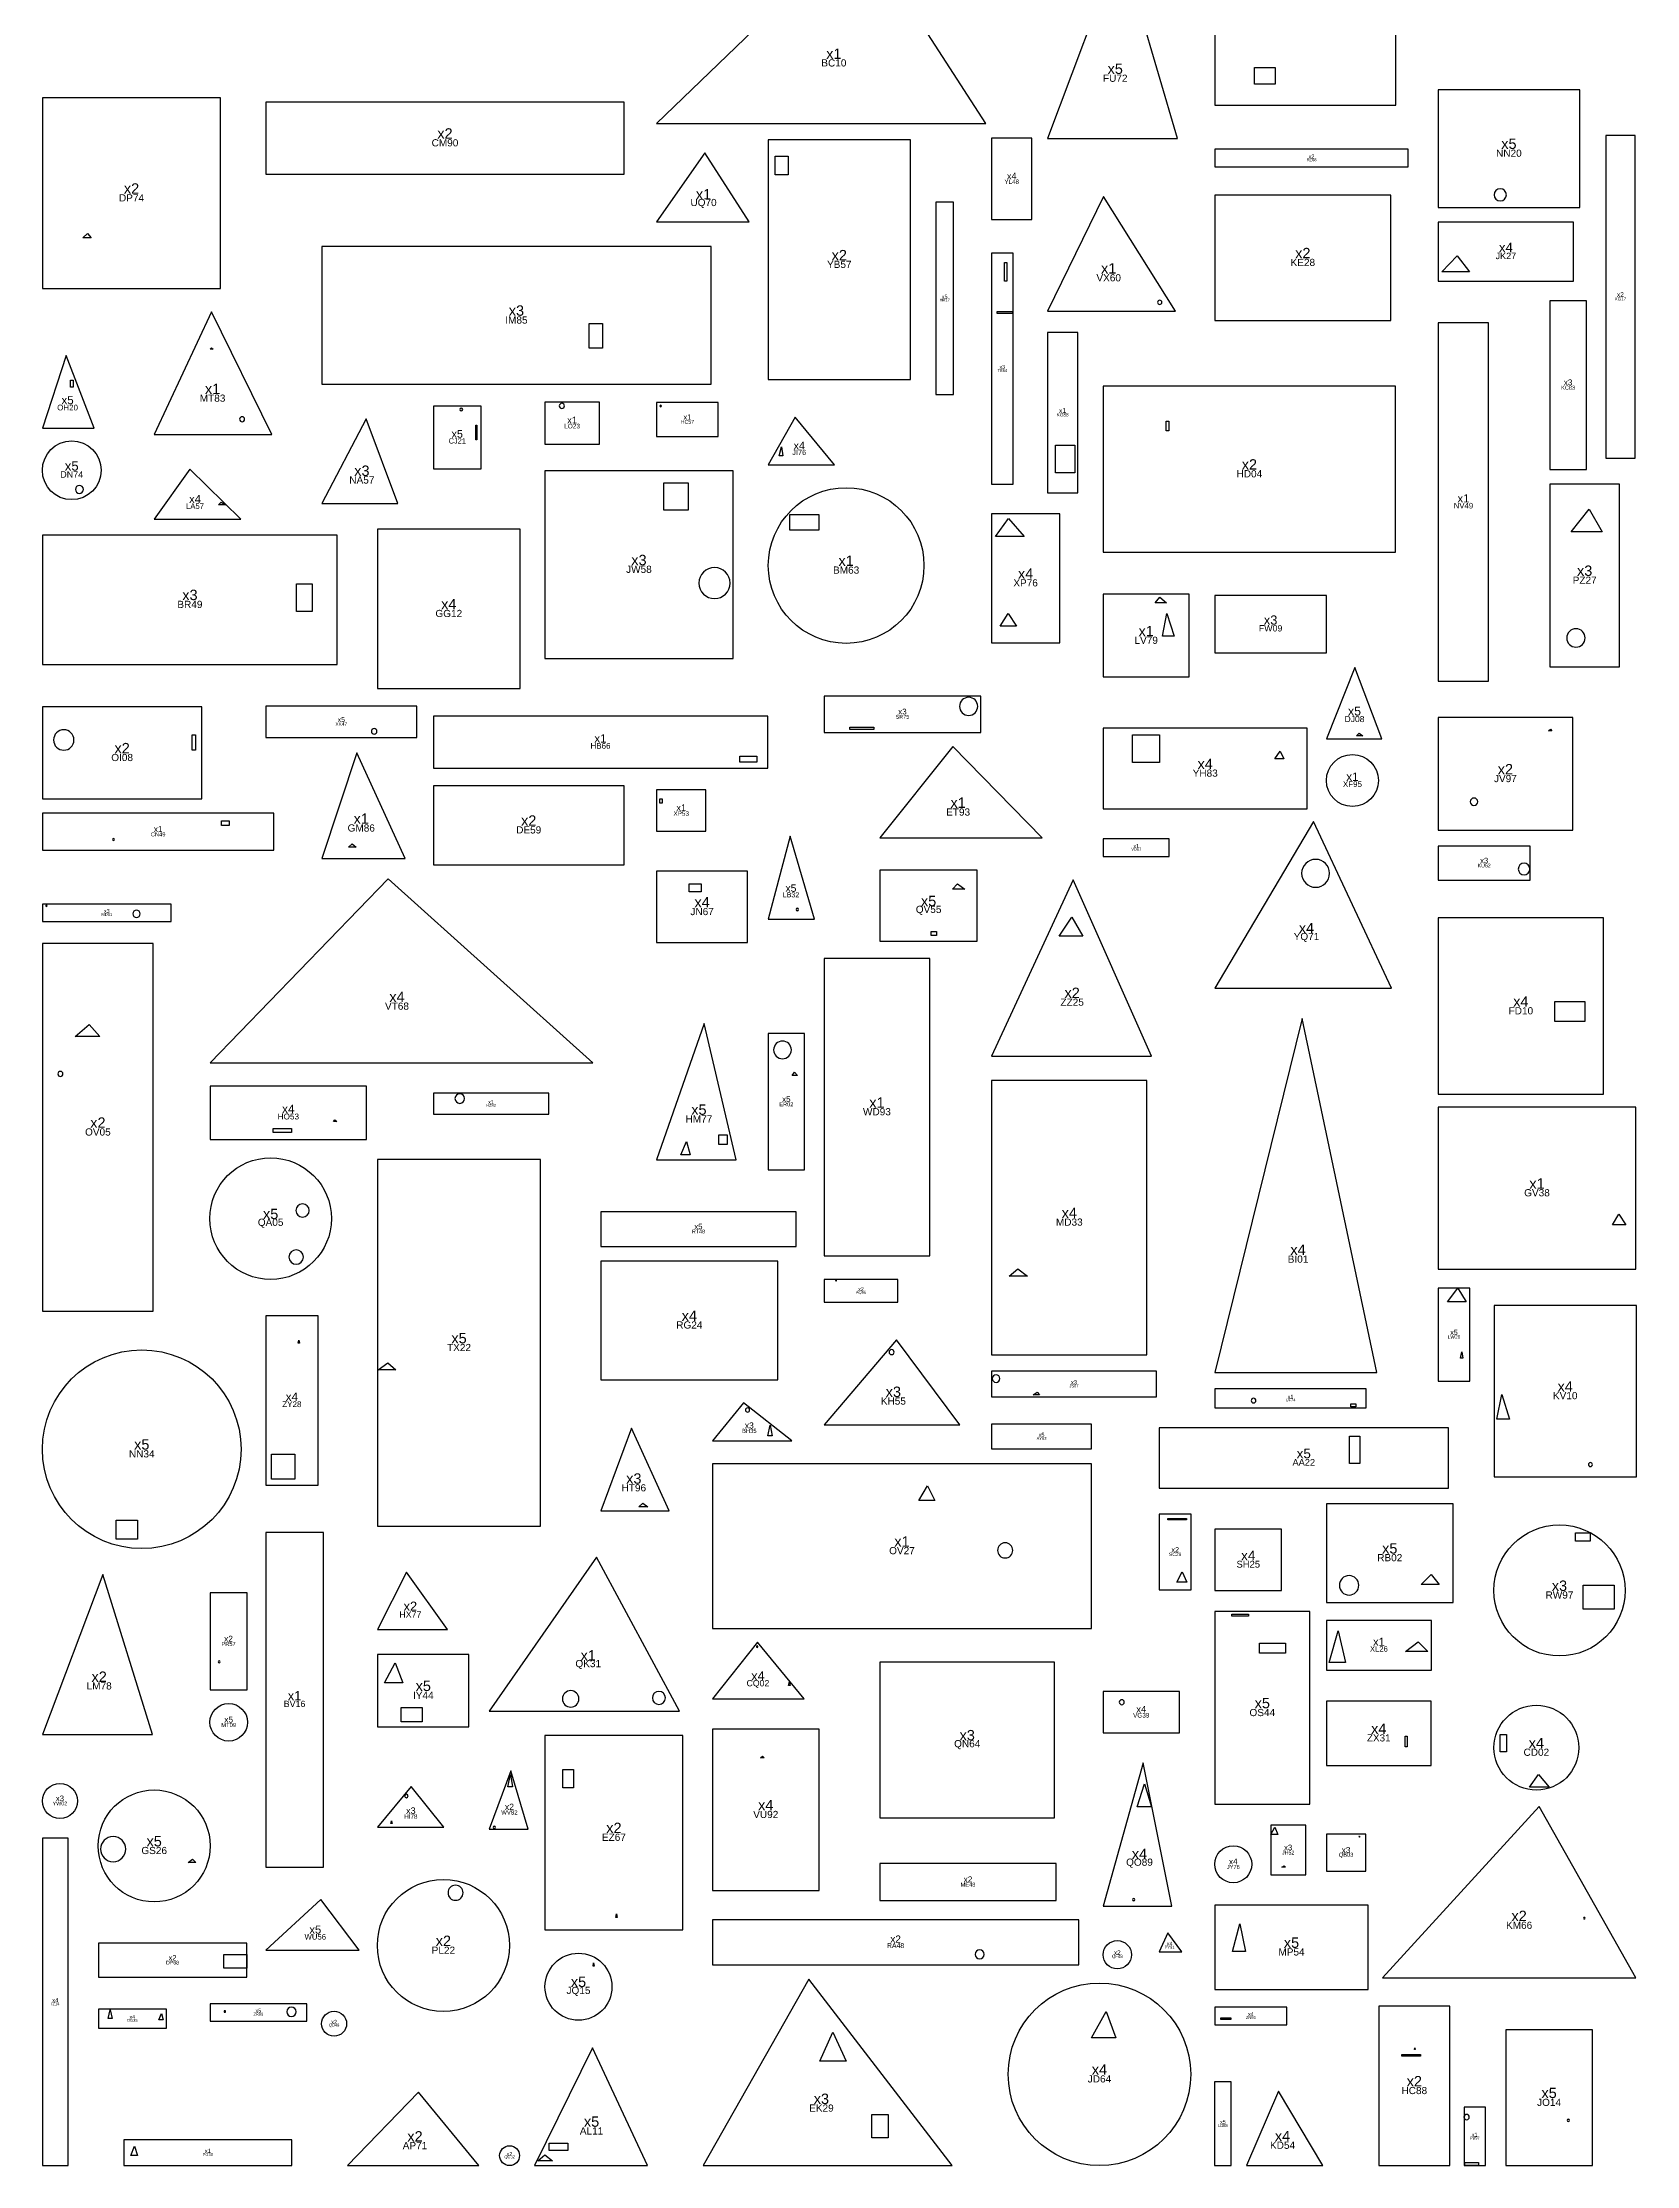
# Model space of a CAD drawing. Extents: x 32104 to 42100, y 0 to 30820.
# Drawn here: x 32104 to 42097, y 0 to 13311 of the extents above; entities that cross this region are included whole.
import ezdxf

# ---------------------------------------------------------------- set-up
doc = ezdxf.new("R2010")
doc.units = 0
doc.layers.add('DEFAULT', color=7, linetype='CONTINUOUS')
doc.styles.add('DEFAULT', font='arial.ttf')

msp = doc.modelspace()

# ---------------------------------------------------------------- linework, layer by layer
at = {"layer": 'DEFAULT'}
for points in [[(39454, 14800), (39454, 12918), (40588, 12918), (40588, 14800)], [(37225, 14030), (35954, 12803), (38018, 12803)], [(38862, 13928), (38404, 12710), (39220, 12710)], [(39831, 13049), (39702, 13049), (39702, 13155), (39831, 13155)], [(32104, 12964), (32104, 11769), (33220, 11769), (33220, 12964)], [(33504, 12938), (33504, 12485), (35750, 12485), (35750, 12938)], [(40854, 13015), (40854, 12277), (41741, 12277), (41741, 13015)], [(36654, 12700), (36654, 11199), (37545, 11199), (37545, 12700)], [(38054, 12711), (38054, 12201), (38306, 12201), (38306, 12711)], [(41904, 12728), (41904, 10706), (42089, 10706), (42089, 12728)], [(36256, 12620), (35954, 12186), (36535, 12186)], [(36779, 12481), (36697, 12481), (36697, 12599), (36779, 12599)], [(39454, 12642), (39454, 12531), (40666, 12531), (40666, 12642)], [(37704, 12310), (37704, 11105), (37816, 11105), (37816, 12310)], [(38756, 12345), (38404, 11626), (39206, 11626)], [(39454, 12354), (39454, 11569), (40556, 11569), (40556, 12354)], [(32386, 12114), (32409, 12086), (32356, 12086)], [(40854, 12185), (40854, 11815), (41702, 11815), (41702, 12185)], [(33854, 12032), (33854, 11169), (36296, 11169), (36296, 12032)], [(38054, 11991), (38054, 10542), (38189, 10542), (38189, 11991)], [(38149, 11815), (38134, 11815), (38134, 11932), (38149, 11932)], [(40972, 11973), (41049, 11873), (40877, 11873)], [(33164, 11623), (32804, 10854), (33541, 10854)], [(38184, 11612), (38089, 11612), (38089, 11625), (38184, 11625)], [(41554, 11692), (41554, 10635), (41783, 10635), (41783, 11692)], [(35615, 11395), (35530, 11395), (35530, 11550), (35615, 11550)], [(38404, 11493), (38404, 10488), (38594, 10488), (38594, 11493)], [(40854, 11554), (40854, 9306), (41170, 9306), (41170, 11554)], [(32252, 11348), (32104, 10894), (32428, 10894)], [(33163, 11397), (33174, 11389), (33154, 11389)], [(32297, 11151), (32280, 11151), (32280, 11194), (32297, 11194)], [(35254, 11056), (35254, 10793), (35595, 10793), (35595, 11056)], [(35954, 11055), (35954, 10841), (36340, 10841), (36340, 11055)], [(38754, 11157), (38754, 10115), (40587, 10115), (40587, 11157)], [(34133, 10952), (33854, 10420), (34332, 10420)], [(34554, 11032), (34554, 10638), (34854, 10638), (34854, 11032)], [(36822, 10963), (36654, 10663), (37069, 10663)], [(39166, 10877), (39149, 10877), (39149, 10937), (39166, 10937)], [(34826, 10819), (34820, 10819), (34820, 10912), (34826, 10912)], [(38575, 10614), (38455, 10614), (38455, 10786), (38575, 10786)], [(36737, 10777), (36746, 10720), (36723, 10720)], [(33028, 10636), (32804, 10322), (33347, 10322)], [(35254, 10626), (35254, 9449), (36433, 9449), (36433, 10626)], [(36151, 10380), (36000, 10380), (36000, 10551), (36151, 10551)], [(41554, 10542), (41554, 9397), (41990, 9397), (41990, 10542)], [(33224, 10430), (33250, 10413), (33207, 10413)], [(41800, 10386), (41881, 10243), (41688, 10243)], [(34204, 10260), (34204, 9261), (35099, 9261), (35099, 10260)], [(36970, 10253), (36789, 10253), (36789, 10352), (36970, 10352)], [(38054, 10357), (38054, 9547), (38481, 9547), (38481, 10357)], [(38160, 10326), (38257, 10214), (38078, 10214)], [(32104, 10223), (32104, 9412), (33952, 9412), (33952, 10223)], [(33795, 9744), (33697, 9744), (33697, 9918), (33795, 9918)], [(38754, 9852), (38754, 9333), (39293, 9333), (39293, 9852)], [(38157, 9732), (38211, 9651), (38107, 9651)], [(39108, 9834), (39151, 9799), (39080, 9799)], [(39153, 9731), (39198, 9588), (39125, 9588)], [(39454, 9845), (39454, 9484), (40153, 9484), (40153, 9845)], [(40332, 9392), (40154, 8945), (40501, 8945)], [(37004, 9212), (37004, 8986), (37987, 8986), (37987, 9212)], [(32104, 9146), (32104, 8570), (33103, 8570), (33103, 9146)], [(33504, 9150), (33504, 8954), (34451, 8954), (34451, 9150)], [(34554, 9088), (34554, 8761), (36651, 8761), (36651, 9088)], [(40854, 9079), (40854, 8373), (41697, 8373), (41697, 9079)], [(33062, 8875), (33043, 8875), (33043, 8970), (33062, 8970)], [(37316, 9003), (37165, 9003), (37165, 9018), (37316, 9018)], [(38754, 9012), (38754, 8506), (40033, 8506), (40033, 9012)], [(39107, 8797), (38938, 8797), (38938, 8970), (39107, 8970)], [(40359, 8981), (40382, 8964), (40341, 8964)], [(41558, 9005), (41567, 8996), (41545, 8996)], [(34075, 8858), (33854, 8194), (34377, 8194)], [(36583, 8799), (36476, 8799), (36476, 8836), (36583, 8836)], [(37810, 8897), (37354, 8324), (38370, 8324)], [(39862, 8868), (39885, 8820), (39829, 8820)], [(34554, 8651), (34554, 8156), (35751, 8156), (35751, 8651)], [(35954, 8625), (35954, 8366), (36262, 8366), (36262, 8625)], [(35988, 8542), (35975, 8542), (35975, 8570), (35988, 8570)], [(32104, 8479), (32104, 8247), (33555, 8247), (33555, 8479)], [(33273, 8401), (33227, 8401), (33227, 8431), (33273, 8431)], [(40071, 8426), (39454, 7381), (40560, 7381)], [(34045, 8286), (34071, 8266), (34022, 8266)], [(36791, 8336), (36654, 7814), (36943, 7814)], [(38754, 8319), (38754, 8208), (39168, 8208), (39168, 8319)], [(40854, 8273), (40854, 8059), (41431, 8059), (41431, 8273)], [(37354, 8121), (37354, 7677), (37964, 7677), (37964, 8121)], [(34270, 8068), (33154, 6913), (35554, 6913)], [(35954, 8115), (35954, 7668), (36524, 7668), (36524, 8115)], [(36233, 7987), (36158, 7987), (36158, 8037), (36233, 8037)], [(37840, 8037), (37886, 8002), (37808, 8002)], [(38566, 8061), (38054, 6955), (39056, 6955)], [(32104, 7909), (32104, 7801), (32910, 7801), (32910, 7909)], [(37709, 7713), (37676, 7713), (37676, 7737), (37709, 7737)], [(38557, 7827), (38626, 7707), (38477, 7707)], [(40854, 7822), (40854, 6717), (41890, 6717), (41890, 7822)], [(32104, 7663), (32104, 5356), (32798, 5356), (32798, 7663)], [(37004, 7568), (37004, 5704), (37667, 5704), (37667, 7568)], [(40000, 7192), (39454, 4973), (40470, 4973)], [(41774, 7173), (41584, 7173), (41584, 7298), (41774, 7298)], [(32396, 7154), (32463, 7078), (32308, 7078)], [(36252, 7161), (35954, 6306), (36452, 6306)], [(36654, 7098), (36654, 6242), (36880, 6242), (36880, 7098)], [(36818, 6855), (36838, 6835), (36804, 6835)], [(38054, 6804), (38054, 5084), (39027, 5084), (39027, 6804)], [(33154, 6768), (33154, 6434), (34136, 6434), (34136, 6768)], [(34554, 6723), (34554, 6592), (35278, 6592), (35278, 6723)], [(33937, 6556), (33950, 6545), (33929, 6545)], [(40854, 6636), (40854, 5621), (42093, 5621), (42093, 6636)], [(33664, 6478), (33549, 6478), (33549, 6503), (33664, 6503)], [(36141, 6420), (36164, 6336), (36106, 6336)], [(36397, 6402), (36344, 6402), (36344, 6463), (36397, 6463)], [(34204, 6307), (34204, 4009), (35226, 4009), (35226, 6307)], [(35604, 5980), (35604, 5763), (36828, 5763), (36828, 5980)], [(41986, 5965), (42031, 5898), (41947, 5898)], [(35604, 5671), (35604, 4927), (36714, 4927), (36714, 5671)], [(38218, 5622), (38279, 5576), (38165, 5576)], [(37004, 5555), (37004, 5413), (37466, 5413), (37466, 5555)], [(40854, 5501), (40854, 4918), (41052, 4918), (41052, 5501)], [(40976, 5501), (41029, 5416), (40911, 5416)], [(33504, 5328), (33504, 4265), (33831, 4265), (33831, 5328)], [(41204, 5393), (41204, 4319), (42097, 4319), (42097, 5393)], [(33710, 5174), (33714, 5156), (33707, 5156)], [(37457, 5178), (37004, 4644), (37855, 4644)], [(41001, 5102), (41009, 5062), (40993, 5062)], [(34268, 5032), (34318, 4989), (34209, 4989)], [(38054, 4980), (38054, 4819), (39087, 4819), (39087, 4980)], [(38339, 4850), (38355, 4833), (38314, 4833)], [(39454, 4870), (39454, 4751), (40402, 4751), (40402, 4870)], [(41253, 4834), (41300, 4680), (41222, 4680)], [(36499, 4782), (36304, 4544), (36801, 4544)], [(40337, 4757), (40306, 4757), (40306, 4775), (40337, 4775)], [(35796, 4623), (35604, 4105), (36033, 4105)], [(36665, 4642), (36679, 4575), (36652, 4575)], [(38054, 4648), (38054, 4493), (38680, 4493), (38680, 4648)], [(39104, 4625), (39104, 4248), (40919, 4248), (40919, 4625)], [(40363, 4402), (40297, 4402), (40297, 4574), (40363, 4574)], [(33685, 4304), (33539, 4304), (33539, 4460), (33685, 4460)], [(36304, 4400), (36304, 3368), (38680, 3368), (38680, 4400)], [(37653, 4261), (37697, 4170), (37597, 4170)], [(35867, 4152), (35899, 4129), (35842, 4129)], [(40154, 4149), (40154, 3531), (40947, 3531), (40947, 4149)], [(32700, 3927), (32565, 3927), (32565, 4047), (32700, 4047)], [(39104, 4083), (39104, 3610), (39306, 3610), (39306, 4083)], [(39276, 4049), (39159, 4049), (39159, 4057), (39276, 4057)], [(33504, 3970), (33504, 1870), (33865, 1870), (33865, 3970)], [(39454, 3990), (39454, 3606), (39872, 3606), (39872, 3990)], [(41806, 3914), (41714, 3914), (41714, 3968), (41806, 3968)], [(35576, 3814), (34904, 2848), (36097, 2848)], [(32481, 3705), (32104, 2702), (32793, 2702)], [(34385, 3721), (34204, 3361), (34643, 3361)], [(39248, 3722), (39278, 3657), (39216, 3657)], [(40809, 3706), (40859, 3644), (40746, 3644)], [(41956, 3488), (41763, 3488), (41763, 3638), (41956, 3638)], [(33154, 3591), (33154, 2982), (33387, 2982), (33387, 3591)], [(39454, 3473), (39454, 2266), (40049, 2266), (40049, 3473)], [(39664, 3444), (39560, 3444), (39560, 3457), (39664, 3457)], [(40154, 3417), (40154, 3106), (40811, 3106), (40811, 3417)], [(40226, 3352), (40273, 3154), (40170, 3154)], [(34204, 3205), (34204, 2750), (34777, 2750), (34777, 3205)], [(36586, 3282), (36304, 2926), (36879, 2926)], [(39897, 3213), (39734, 3213), (39734, 3275), (39897, 3275)], [(40729, 3284), (40789, 3223), (40648, 3223)], [(34314, 3151), (34363, 3027), (34248, 3027)], [(37354, 3156), (37354, 2181), (38448, 2181), (38448, 3156)], [(36787, 3035), (36791, 3009), (36781, 3009)], [(38754, 2973), (38754, 2712), (39231, 2712), (39231, 2973)], [(34484, 2782), (34352, 2782), (34352, 2872), (34484, 2872)], [(40154, 2912), (40154, 2508), (40809, 2508), (40809, 2912)], [(35254, 2697), (35254, 1478), (36118, 1478), (36118, 2697)], [(36304, 2736), (36304, 1724), (36972, 1724), (36972, 2736)], [(40659, 2625), (40647, 2625), (40647, 2692), (40659, 2692)], [(41281, 2594), (41243, 2594), (41243, 2702), (41281, 2702)], [(36617, 2566), (36628, 2557), (36606, 2557)], [(35040, 2475), (34904, 2110), (35149, 2110)], [(35038, 2451), (35051, 2375), (35020, 2375)], [(35432, 2368), (35366, 2368), (35366, 2483), (35432, 2483)], [(39004, 2524), (38754, 1626), (39184, 1626)], [(41483, 2452), (41550, 2372), (41427, 2372)], [(34416, 2377), (34204, 2121), (34619, 2121)], [(39013, 2393), (39056, 2250), (38966, 2250)], [(34292, 2161), (34295, 2144), (34288, 2144)], [(39804, 2134), (39804, 1822), (40023, 1822), (40023, 2134)], [(41486, 2252), (40504, 1177), (42093, 1177)], [(32104, 2052), (32104, 0), (32264, 0), (32264, 2052)], [(39829, 2122), (39848, 2075), (39804, 2075)], [(40154, 2078), (40154, 1845), (40399, 1845), (40399, 2078)], [(33045, 1921), (33066, 1901), (33016, 1901)], [(37354, 1893), (37354, 1662), (38459, 1662), (38459, 1893)], [(39887, 1879), (39896, 1870), (39874, 1870)], [(33849, 1667), (33504, 1351), (34089, 1351)], [(39454, 1632), (39454, 1104), (40415, 1104), (40415, 1632)], [(35703, 1579), (35707, 1556), (35698, 1556)], [(36304, 1540), (36304, 1259), (38601, 1259), (38601, 1540)], [(39610, 1516), (39645, 1341), (39564, 1341)], [(32454, 1394), (32454, 1182), (33384, 1182), (33384, 1394)], [(39159, 1460), (39104, 1340), (39247, 1340)], [(33384, 1237), (33241, 1237), (33241, 1323), (33384, 1323)], [(35558, 1270), (35562, 1250), (35555, 1250)], [(36908, 1168), (36246, 0), (37807, 0)], [(32454, 980), (32454, 862), (32881, 862), (32881, 980)], [(32529, 977), (32540, 921), (32516, 921)], [(32849, 953), (32861, 914), (32833, 914)], [(33154, 1014), (33154, 905), (33760, 905), (33760, 1014)], [(38773, 965), (38832, 801), (38680, 801)], [(39454, 994), (39454, 883), (39904, 883), (39904, 994)], [(40481, 999), (40481, 0), (40927, 0), (40927, 999)], [(37059, 836), (37143, 654), (36977, 654)], [(39554, 916), (39492, 916), (39492, 926), (39554, 926)], [(41277, 851), (41277, 0), (41822, 0), (41822, 851)], [(35552, 738), (35189, 0), (35896, 0)], [(40742, 685), (40626, 685), (40626, 696), (40742, 696)], [(40708, 738), (40710, 727), (40706, 727)], [(34462, 461), (34016, 0), (34839, 0)], [(39451, 524), (39451, 0), (39556, 0), (39556, 524)], [(39852, 467), (39652, 0), (40131, 0)], [(37405, 173), (37304, 173), (37304, 321), (37405, 321)], [(41016, 366), (41016, 0), (41151, 0), (41151, 366)], [(32614, 161), (32614, 0), (33666, 0), (33666, 161)], [(35397, 95), (35281, 95), (35281, 141), (35397, 141)], [(32681, 122), (32699, 62), (32658, 62)], [(35254, 67), (35302, 30), (35210, 30)], [(41106, 1), (41020, 1), (41020, 20), (41106, 20)]]:
    msp.add_lwpolyline(points, close=True, dxfattribs=at)
at = {"layer": 'DEFAULT', "extrusion": (0, 0, -1)}
for centre, radius in [((-41243, 12356, -21), 38.4), ((-39108, 11682, -21), 13.2), ((-35360, 11033, -21), 16.1), ((-33355, 10949, -21), 15.5), ((-34729, 11010, -21), 9.07), ((-35979, 11032, -21), 4.49), ((-32335, 10509, -21), 25), ((-36317, 9922, -21), 97.5), ((-41717, 9578, -21), 57.7), ((-37910, 9149, -21), 56.7), ((-32237, 8938, -21), 64), ((-34183, 8992, -21), 17.1), ((-41078, 8551, -21), 23.3), ((-32549, 8314, -21), 5.68), ((-40085, 8102, -21), 87.5), ((-41392, 8129, -21), 36.5), ((-32128, 7899, -21), 4.22), ((-32693, 7848, -21), 22.6), ((-36836, 7875, -21), 7.76), ((-36743, 6995, -21), 55.5), ((-32216, 6844, -21), 15.9), ((-34720, 6690, -21), 30.3), ((-33734, 5988, -21), 41.8), ((-33694, 5696, -21), 45.4), ((-37079, 5550, -21), 3.34), ((-37427, 5100, -21), 15.7), ((-38082, 4934, -21), 24.1), ((-39696, 4796, -21), 14.8), ((-36524, 4737, -21), 13.1), ((-41808, 4395, -21), 12.5), ((-38139, 3857, -21), 47.6), ((-40295, 3638, -21), 60.8), ((-36584, 3253, -21), 4.85), ((-33211, 3158, -21), 5.64), ((-35415, 2926, -21), 51.8), ((-35968, 2932, -21), 40.8), ((-38870, 2905, -21), 15.6), ((-34385, 2317, -21), 11.1), ((-32547, 1984, -21), 78.8), ((-34937, 2120, -21), 7.09), ((-40360, 2062, -21), 2.86), ((-34693, 1710, -21), 47), ((-38944, 1667, -21), 7.16), ((-41770, 1551, -21), 5.12), ((-37979, 1324, -21), 28.2), ((-33247, 966, -21), 4.79), ((-33664, 964, -21), 29.4), ((-41032, 304, -21), 16.6), ((-41669, 283, -21), 6.85)]:
    msp.add_circle(centre, radius, dxfattribs=at)
at = {"layer": 'DEFAULT'}
for centre, radius in [((32287, 10629, 21), 184), ((37142, 10032, 21), 488), ((40316, 8684, 21), 163), ((33534, 5937, 21), 381), ((32726, 4491, 21), 623), ((41614, 3606, 21), 411), ((33271, 2779, 21), 118), ((41469, 2620, 21), 266), ((32213, 2286, 21), 110), ((32804, 2004, 21), 351), ((39569, 1889, 21), 116), ((34617, 1380, 21), 414), ((35464, 1121, 21), 210), ((38842, 1322, 21), 88.6), ((38730, 572, 21), 572), ((33932, 889, 21), 78.2), ((35032, 62, 21), 62.3)]:
    msp.add_circle(centre, radius, dxfattribs=at)

# ---------------------------------------------------------------- texts
at = {"layer": 'DEFAULT', "attachment_point": 5, "style": 'DEFAULT'}
for s, insert, char_height, width in [('BC10', (37065, 13183, 26), 45, 388.86), ('x1', (37065, 13241, 26), 65, 287.55), ('x5', (38829, 13146, 26), 65, 313.7), ('FU72', (38829, 13087, 26), 45, 379.08), ('CM90', (34627, 12682, 26), 45, 412.34), ('x2', (34627, 12741, 26), 65, 310.87), ('x5', (41297, 12676, 26), 65, 313.7), ('RZ68', (40060, 12576, 26), 18, 152.41), ('x2', (40060, 12597, 26), 24, 114.78), ('NN20', (41297, 12617, 26), 45, 395.22), ('x2', (32662, 12396, 26), 65, 310.87), ('x1', (36248, 12360, 26), 65, 287.55), ('YL48', (38180, 12438, 26), 27.8, 232.82), ('x4', (38180, 12474, 26), 40.4, 193.7), ('DP74', (32662, 12337, 26), 45, 387.88), ('UQ70', (36248, 12302, 26), 45, 401.58), ('x2', (37099, 11978, 26), 65, 310.87), ('x2', (40005, 11991, 26), 65, 310.87), ('JK27', (41278, 11973, 26), 40.7, 331.76), ('x4', (41278, 12026, 26), 59.2, 283.74), ('YB57', (37099, 11920, 26), 45, 390.82), ('VX60', (38788, 11836, 26), 45, 390.33), ('x1', (38788, 11895, 26), 65, 287.55), ('KE28', (40005, 11932, 26), 45, 382.5), ('x5', (37760, 11718, 26), 24, 115.83), ('XG17', (41996, 11704, 26), 20.4, 182.95), ('x2', (41996, 11731, 26), 29.6, 141.76), ('IM85', (35075, 11571, 26), 45, 352.17), ('x3', (35075, 11630, 26), 65, 312.28), ('HR17', (37760, 11697, 26), 18, 157.89), ('TB64', (38121, 11255, 26), 18, 152.02), ('x3', (38121, 11277, 26), 24, 115.3), ('x3', (41668, 11180, 26), 36.6, 176.05), ('x5', (32261, 11069, 26), 52, 250.82), ('MT83', (33170, 11081, 26), 45, 394.73), ('x1', (33170, 11140, 26), 65, 287.55), ('KC83', (41668, 11147, 26), 25.2, 217.7), ('OH20', (32261, 11022, 26), 35.7, 321.97), ('LO23', (35424, 10906, 26), 28.9, 245.35), ('x1', (35424, 10944, 26), 42.1, 186.21), ('HC57', (36147, 10932, 26), 23.5, 206.56), ('x1', (36147, 10963, 26), 34.3, 151.53), ('KG88', (38499, 10977, 26), 21, 184.46), ('x1', (38499, 11004, 26), 30.5, 134.81), ('CJ21', (34704, 10813, 26), 33.1, 260.02), ('x5', (34704, 10857, 26), 48.1, 232.26), ('x4', (36848, 10784, 26), 47.9, 229.66), ('x5', (32287, 10656, 26), 58.8, 283.93), ('x3', (34106, 10626, 26), 65, 312.28), ('JI76', (36848, 10741, 26), 32.9, 232.72), ('x2', (39670, 10666, 26), 65, 310.87), ('DN74', (32287, 10603, 26), 40.4, 354.79), ('NA57', (34106, 10568, 26), 45, 388.37), ('HD04', (39670, 10607, 26), 45, 394.24), ('LA57', (33060, 10404, 26), 34.5, 282.28), ('x4', (33060, 10449, 26), 50.2, 240.79), ('NV49', (41012, 10407, 26), 34.8, 300.63), ('x1', (41012, 10453, 26), 50.6, 223.86), ('JW58', (35843, 10008, 26), 45, 402.07), ('x3', (35843, 10066, 26), 65, 312.28), ('BM63', (37142, 10003, 26), 45, 402.55), ('x1', (37142, 10062, 26), 65, 287.55), ('x4', (38267, 9981, 26), 65, 311.58), ('x3', (41772, 9999, 26), 65, 312.28), ('x3', (33028, 9847, 26), 65, 312.28), ('XP76', (38267, 9923, 26), 45, 390.33), ('PZ27', (41772, 9940, 26), 45, 374.18), ('BR49', (33028, 9788, 26), 45, 389.35), ('GG12', (34651, 9731, 26), 45, 410.87), ('x4', (34651, 9790, 26), 65, 311.58), ('x3', (39803, 9690, 26), 57.7, 277.01), ('LV79', (39023, 9563, 26), 45, 368.32), ('x1', (39023, 9621, 26), 65, 287.55), ('FW09', (39803, 9638, 26), 39.6, 359.78), ('x5', (33977, 9066, 26), 31.2, 150.7), ('SR75', (37495, 9083, 26), 24.9, 217.38), ('x3', (37495, 9116, 26), 36.2, 173.83), ('DJ08', (40329, 9069, 26), 38.3, 312.83), ('x5', (40329, 9119, 26), 55.7, 268.66), ('x2', (32603, 8887, 26), 65, 310.87), ('XK47', (33977, 9038, 26), 21.5, 186.21), ('HB66', (35602, 8901, 26), 35.9, 309.6), ('x1', (35602, 8948, 26), 52.2, 231.13), ('OI08', (32603, 8828, 26), 45, 350.22), ('x4', (39393, 8788, 26), 65, 311.58), ('x2', (41275, 8755, 26), 65, 310.87), ('YH83', (39393, 8730, 26), 45, 397.66), ('XF95', (40316, 8661, 26), 35.8, 305.36), ('x1', (40316, 8708, 26), 52.1, 230.28), ('JV97', (41275, 8696, 26), 45, 366.85), ('x1', (36108, 8514, 26), 41.4, 183.36), ('x1', (37844, 8545, 26), 65, 287.55), ('x1', (32829, 8380, 26), 37.2, 164.72), ('GM86', (34102, 8386, 26), 45, 418.7), ('x1', (34102, 8445, 26), 65, 287.55), ('DE59', (35152, 8374, 26), 45, 388.86), ('x2', (35152, 8433, 26), 65, 310.87), ('XP53', (36108, 8477, 26), 28.5, 247.17), ('ET93', (37844, 8486, 26), 45, 373.7), ('CN49', (32829, 8346, 26), 25.6, 227.05), ('VD67', (38961, 8253, 26), 18, 158.87), ('x1', (38961, 8274, 26), 24, 106.17), ('KU62', (41142, 8151, 26), 23.6, 203.18), ('x3', (41142, 8182, 26), 34.3, 164.73), ('x5', (36796, 8009, 26), 46.3, 223.35), ('MD01', (32507, 7844, 26), 18, 156.72), ('x3', (32507, 7866, 26), 24, 115.3), ('JN67', (36239, 7862, 26), 45, 373.7), ('x4', (36239, 7921, 26), 65, 311.58), ('LB32', (36796, 7967, 26), 31.8, 259.38), ('QV55', (37659, 7870, 26), 45, 400.11), ('x5', (37659, 7928, 26), 65, 313.7), ('YQ71', (40028, 7700, 26), 45, 387.39), ('x4', (40028, 7759, 26), 65, 311.58), ('x4', (34326, 7327, 26), 65, 311.58), ('x2', (38559, 7353, 26), 65, 310.87), ('x4', (41372, 7299, 26), 65, 311.58), ('VT68', (34326, 7269, 26), 45, 383.48), ('ZZ25', (38559, 7294, 26), 45, 374.67), ('FD10', (41372, 7240, 26), 45, 380.05), ('HZ82', (34916, 6647, 26), 18, 151.83), ('x1', (34916, 6668, 26), 24, 106.17), ('ER02', (36767, 6654, 26), 25, 214.59), ('x5', (36767, 6686, 26), 36.3, 175.2), ('x1', (37335, 6665, 26), 65, 287.55), ('x2', (32451, 6539, 26), 65, 310.87), ('HO53', (33645, 6577, 26), 36.8, 328.28), ('x4', (33645, 6625, 26), 53.5, 256.49), ('HM77', (36219, 6562, 26), 45, 408.42), ('x5', (36219, 6620, 26), 65, 313.7), ('WD93', (37335, 6607, 26), 45, 430.92), ('OV05', (32451, 6480, 26), 45, 399.62), ('x1', (41473, 6157, 26), 65, 287.55), ('x5', (33534, 5966, 26), 65, 313.7), ('x4', (38541, 5973, 26), 65, 311.58), ('GV38', (41473, 6099, 26), 45, 398.64), ('QA05', (33534, 5908, 26), 45, 400.11), ('RT48', (36216, 5856, 26), 23.9, 202.18), ('x5', (36216, 5887, 26), 34.7, 167.62), ('MD33', (38541, 5915, 26), 45, 408.91), ('x4', (39975, 5742, 26), 65, 311.58), ('BI01', (39975, 5683, 26), 45, 315.98), ('AQ66', (37235, 5473, 26), 18, 162), ('x2', (37235, 5495, 26), 24, 114.78), ('x4', (36159, 5328, 26), 65, 311.58), ('x5', (34715, 5187, 26), 65, 313.7), ('RG24', (36159, 5270, 26), 45, 401.09), ('LW26', (40953, 5195, 26), 21.8, 195.29), ('x5', (40953, 5224, 26), 31.8, 153.25), ('TX22', (34715, 5129, 26), 45, 379.57), ('x4', (33667, 4820, 26), 52.5, 251.46), ('KH55', (37438, 4793, 26), 45, 389.84), ('x3', (37438, 4851, 26), 65, 312.28), ('JS07', (38570, 4888, 26), 18, 146.74), ('x3', (38570, 4911, 26), 25.8, 123.96), ('UF74', (39928, 4800, 26), 18, 152.02), ('x1', (39928, 4821, 26), 24, 106.17), ('KV10', (41650, 4827, 26), 45, 382.01), ('x4', (41650, 4885, 26), 65, 311.58), ('ZY28', (33667, 4773, 26), 36.1, 305.78), ('x3', (36535, 4640, 26), 38.1, 183.08), ('x5', (32726, 4521, 26), 65, 313.7), ('BH35', (36535, 4606, 26), 26.2, 226.96), ('AY63', (38367, 4559, 26), 18, 156.52), ('x5', (38367, 4582, 26), 24.7, 119.13), ('NN34', (32726, 4462, 26), 45, 394.73), ('AA22', (40011, 4409, 26), 41.5, 359.59), ('x5', (40011, 4464, 26), 60.3, 291.01), ('HT96', (35811, 4249, 26), 45, 380.54), ('x3', (35811, 4307, 26), 65, 312.28), ('OV27', (37492, 3855, 26), 45, 398.64), ('x1', (37492, 3913, 26), 65, 287.55), ('x2', (39205, 3861, 26), 32.3, 154.67), ('x5', (40550, 3869, 26), 65, 313.7), ('SC29', (39205, 3832, 26), 22.2, 194.06), ('SH25', (39663, 3770, 26), 42.3, 369.35), ('x4', (39663, 3825, 26), 61.5, 294.68), ('RB02', (40550, 3811, 26), 45, 386.9), ('RW97', (41614, 3577, 26), 45, 422.61), ('x3', (41614, 3635, 26), 65, 312.28), ('HX77', (34410, 3455, 26), 39.6, 340.91), ('x2', (34410, 3507, 26), 57.5, 275.14), ('PR57', (33270, 3270, 26), 25.6, 221.2), ('x2', (33270, 3303, 26), 37.3, 178.3), ('x1', (35525, 3199, 26), 65, 287.55), ('XL26', (40482, 3239, 26), 34.3, 286.71), ('x1', (40482, 3284, 26), 49.9, 220.72), ('x2', (32459, 3065, 26), 65, 310.87), ('QK31', (35525, 3141, 26), 45, 382.01), ('x4', (36589, 3070, 26), 57, 272.99), ('LM78', (32459, 3007, 26), 45, 388.86), ('x1', (33684, 2946, 26), 57.8, 255.63), ('IY44', (34491, 2948, 26), 45, 330.16), ('x5', (34491, 3007, 26), 65, 313.7), ('CQ02', (36589, 3019, 26), 39.2, 351.96), ('x5', (39751, 2899, 26), 65, 313.7), ('x5', (33271, 2796, 26), 37.7, 181.79), ('BV16', (33684, 2894, 26), 39.7, 337.24), ('VG39', (38992, 2823, 26), 28.7, 258.17), ('x4', (38992, 2861, 26), 41.8, 200.25), ('OS44', (39751, 2840, 26), 45, 398.15), ('MT09', (33271, 2762, 26), 25.9, 227.44), ('QN64', (37901, 2639, 26), 45, 405.49), ('x3', (37901, 2698, 26), 65, 312.28), ('ZX31', (40481, 2681, 26), 44.5, 359.7), ('x4', (40481, 2739, 26), 64.7, 310.12), ('x4', (41469, 2649, 26), 65, 311.58), ('CD02', (41469, 2591, 26), 45, 397.66), ('YW02', (32213, 2270, 26), 24.1, 227.71), ('x3', (32213, 2302, 26), 35.1, 168.66), ('x2', (35031, 2249, 26), 39.3, 187.97), ('x4', (36638, 2260, 26), 65, 311.58), ('HI78', (34413, 2188, 26), 28.1, 211.75), ('x3', (34413, 2225, 26), 40.8, 196.16), ('WV82', (35031, 2214, 26), 27, 254.05), ('x2', (35686, 2117, 26), 65, 310.87), ('VU92', (36638, 2201, 26), 45, 396.2), ('GS26', (32804, 1975, 26), 45, 398.15), ('x5', (32804, 2033, 26), 65, 313.7), ('EZ67', (35686, 2058, 26), 45, 373.7), ('x3', (39913, 1994, 26), 35.1, 168.51), ('x3', (40276, 1978, 26), 37.2, 178.84), ('QO89', (38981, 1896, 26), 45, 413.32), ('x4', (38981, 1954, 26), 65, 311.58), ('JY76', (39569, 1872, 26), 25.5, 207.59), ('x4', (39569, 1906, 26), 37, 177.55), ('JH52', (39913, 1962, 26), 24.1, 199.73), ('QB03', (40276, 1945, 26), 25.6, 226.99), ('ME48', (37906, 1761, 26), 25.4, 227.24), ('x2', (37906, 1794, 26), 36.9, 176.71), ('x2', (41361, 1565, 26), 65, 310.87), ('x5', (33814, 1479, 26), 50.5, 243.85), ('KM66', (41361, 1506, 26), 45, 402.55), ('WU56', (33814, 1434, 26), 34.7, 332.65), ('PL22', (34617, 1350, 26), 45, 366.36), ('x2', (34617, 1409, 26), 65, 310.87), ('RA48', (37452, 1379, 26), 30.9, 266.36), ('x2', (37452, 1420, 26), 44.9, 214.7), ('x2', (38842, 1335, 26), 28.4, 135.62), ('PY91', (39170, 1369, 26), 18, 145.76), ('x4', (39170, 1391, 26), 24, 115.04), ('MP54', (39934, 1339, 26), 45, 401.58), ('x5', (39934, 1397, 26), 65, 313.7), ('DP68', (32919, 1272, 26), 23.3, 201.44), ('x2', (32919, 1303, 26), 33.9, 162.16), ('QF48', (38842, 1309, 26), 19.5, 169.95), ('JQ15', (35464, 1092, 26), 45, 381.52), ('x5', (35464, 1151, 26), 65, 313.7), ('IZ14', (32184, 1014, 26), 18, 129.13), ('x4', (32184, 1037, 26), 25.7, 123.24), ('x4', (32667, 932, 26), 24, 115.04), ('ZR99', (33457, 949, 26), 18, 155.35), ('x5', (33457, 971, 26), 24, 115.83), ('ZN93', (39679, 928, 26), 18, 155.15), ('x4', (39679, 949, 26), 24, 115.04), ('DG35', (32667, 910, 26), 18, 161.22), ('QD48', (33932, 878, 26), 18, 162.59), ('x2', (33932, 901, 26), 25, 119.71), ('JD64', (38730, 543, 26), 45, 373.21), ('x4', (38730, 602, 26), 65, 311.58), ('x2', (40704, 529, 26), 65, 310.87), ('x3', (36987, 418, 26), 65, 312.28), ('HC88', (40704, 470, 26), 45, 395.22), ('JO14', (41549, 396, 26), 45, 380.05), ('x5', (41549, 455, 26), 65, 313.7), ('x5', (35546, 275, 26), 65, 313.7), ('EK29', (36987, 360, 26), 45, 381.52), ('x5', (39504, 273, 26), 24, 115.83), ('AP71', (34439, 125, 26), 45, 374.18), ('x2', (34439, 183, 26), 65, 310.87), ('AL11', (35546, 217, 26), 45, 360), ('LD88', (39504, 251, 26), 18, 150.07), ('KD54', (39878, 127, 26), 45, 388.37), ('x4', (39878, 185, 26), 65, 311.58), ('PB97', (41083, 172, 26), 18, 152.61), ('x1', (41083, 194, 26), 24, 106.17), ('PG30', (33140, 69, 26), 18, 158.09), ('x1', (33140, 92, 26), 25.7, 113.63), ('QC32', (35032, 52, 26), 18, 162), ('x2', (35032, 73, 26), 24, 114.78)]:
    msp.add_mtext(s, dxfattribs=dict(at, insert=insert, char_height=char_height, width=width))

doc.saveas('drawing.dxf')
